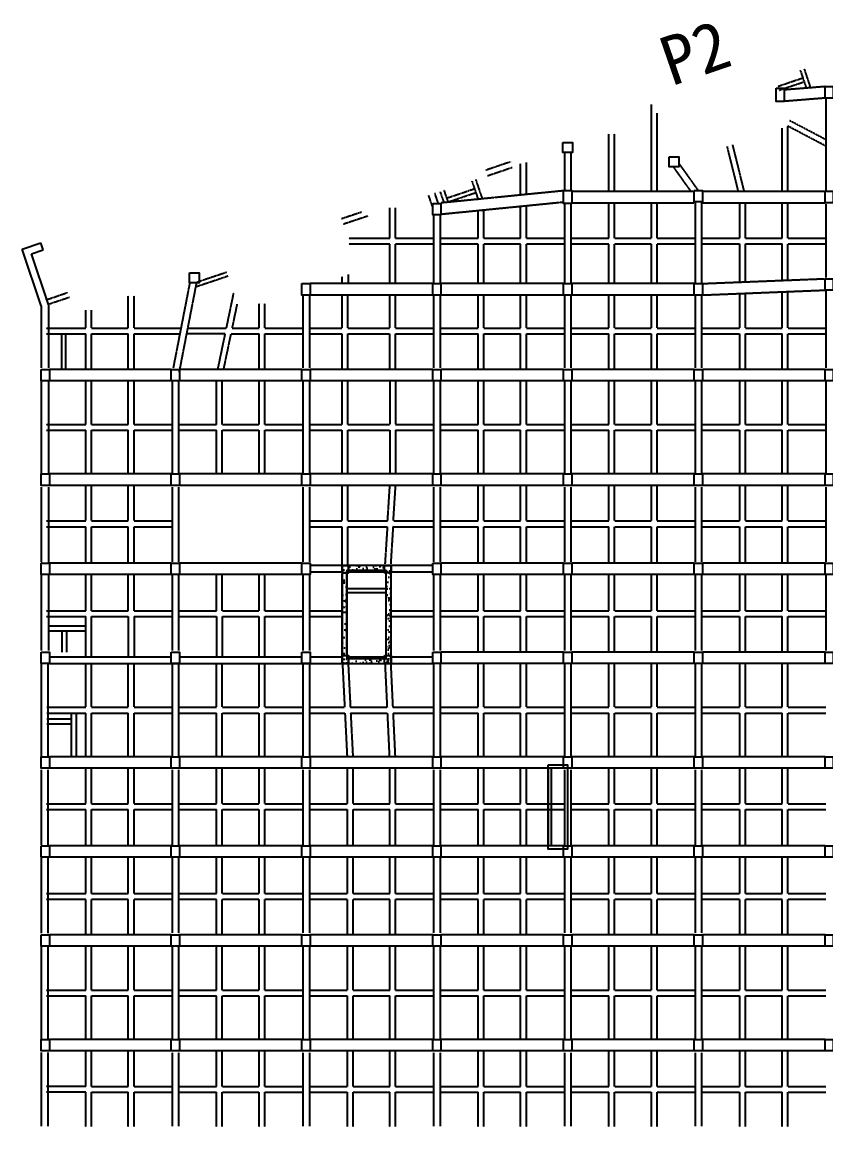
# Model space of a CAD drawing. Extents: x -1348811 to 123514, y -640545 to 749356.
# Drawn here: x -430182 to -381011, y -85009 to -17411 of the extents above; entities that cross this region are included whole.
import ezdxf
from ezdxf.enums import TextEntityAlignment as Align

# ---------------------------------------------------------------- set-up
doc = ezdxf.new("R2010")
doc.units = 0
doc.header["$LTSCALE"] = 10
doc.header["$MEASUREMENT"] = 0
doc.linetypes.add('DASHED2', pattern=[0.375, 0.25, -0.125])
doc.linetypes.add('常规', pattern=[20, 10, 0, 10])
for name, color, linetype in [('BEAM', 4, 'DASHED2'), ('BEAM_CON', 4, 'CONTINUOUS'), ('BEAM_SE', 144, 'DASHED2'), ('COLU', 1, 'CONTINUOUS'), ('jlq', 1, 'CONTINUOUS'), ('WALL_HATCH', 9, 'CONTINUOUS'), ('图框', 7, 'CONTINUOUS')]:
    doc.layers.add(name, color=color, linetype=linetype)
doc.layers.add('RD-Line', color=2, linetype='常规', lineweight=0)
doc.styles.add('黑体', font='simhei.ttf')

# ---------------------------------------------------------------- blocks, each defined once
blk = doc.blocks.new('A$C6F315E46')
at = {"layer": 'WALL_HATCH'}
h = blk.add_hatch(dxfattribs=at)
h.set_pattern_fill('AR-CONC', color=256, scale=100, style=0)
h.set_pattern_definition([(50, (348699.9, 69814.5), (717.2602, -62.7521), [75, -825]), (355, (348699.9, 69814.5), (-138.7513, 752.1921), [60, -660]), (100.4514, (348759.65, 69809.3), (578.5094, 689.4395), [63.7402, -701.1421]), (46.1842, (348699.9, 70014.5), (1067.241, -165.519), [112.5, -1237.5]), (96.6356, (348788.8, 70000.7), (934.6627, 974.118), [95.6103, -1051.713]), (351.1842, (348699.9, 70014.5), (934.662, 974.1186), [90, -990]), (21, (348799.9, 69964.5), (596.90705, -402.6189), [75, -825]), (326, (348799.9, 69964.5), (243.3153, 725.15), [60, -660]), (71.4514, (348849.6, 69930.96), (840.2226, 322.5305), [63.7402, -701.1421]), (37.5, (348699.88, 69814.5), (12.15986, 332.89385), [0, -652, 0, -670, 0, -662.5]), (7.5, (348699.88, 69814.5), (263.06954, 394.4117), [0, -382, 0, -637, 0, -252.5]), (327.5, (348476.88, 69814.5), (533.82244, -22.55487), [0, -250, 0, -780, 0, -1035]), (317.5, (348376.9, 69814.5), (583.18617, 100.105), [0, -325, 0, -518, 0, -735])])
h.paths.add_polyline_path([(-46000, 171633), (-46000, 165633), (-43000, 165633), (-43000, 171633)])
h.paths.add_polyline_path([(-43300, 171333), (-43300, 165933), (-45700, 165933), (-45700, 171333)], flags=16)
at = {"layer": 'BEAM'}
for p, q in [((-16446, 200934), (-18946, 200734)), ((-16446, 200232), (-18946, 200032)), ((-16400, 200233), (-16400, 194533)), ((-32400, 196908), (-32400, 194583)), ((-32000, 196908), (-32000, 194583)), ((-35707, 196325), (-37223, 195813)), ((-24204, 194583), (-25395, 196256)), ((-37111, 195481), (-35595, 195993)), ((-24659, 194533), (-25727, 196032)), ((-40450, 193554), (-40693, 194272)), ((-40122, 193833), (-40314, 194400)), ((-32450, 194560), (-39950, 193815)), ((-31950, 194533), (-24450, 194533)), ((-23950, 194533), (-16450, 194533)), ((-32450, 193857), (-39950, 193112)), ((-32400, 193783), (-32400, 188933)), ((-32000, 193783), (-32000, 188933)), ((-31950, 193833), (-24450, 193833)), ((-24400, 193833), (-24400, 188933)), ((-24000, 193833), (-24000, 188933)), ((-23950, 193833), (-16450, 193833)), ((-16400, 193733), (-16400, 189233)), ((-44803, 193254), (-46034, 192839)), ((-44450, 193004), (-45923, 192507)), ((-40400, 193033), (-40400, 188933)), ((-40000, 193033), (-40000, 188933)), ((-56307, 183733), (-55296, 188932)), ((-55950, 183471), (-54889, 188932)), ((-40450, 188883), (-47950, 188883)), ((-32450, 188883), (-39950, 188883)), ((-24450, 188883), (-31950, 188883)), ((-23950, 188884), (-16464, 189183)), ((-64101, 187892), (-62775, 188339)), ((-64005, 187607), (-62679, 188055)), ((-48400, 188133), (-48400, 183733)), ((-48000, 188133), (-48000, 183733)), ((-40450, 188183), (-47950, 188183)), ((-40400, 188133), (-40400, 183733)), ((-40000, 188133), (-40000, 183733)), ((-32450, 188183), (-39950, 188183)), ((-32400, 188133), (-32400, 183733)), ((-32000, 188133), (-32000, 183733)), ((-24450, 188183), (-31950, 188183)), ((-24400, 188133), (-24400, 183733)), ((-24000, 188133), (-24000, 183733)), ((-23936, 188184), (-16450, 188483)), ((-16400, 188433), (-16400, 183733)), ((-56450, 183633), (-63900, 183633)), ((-48450, 183633), (-55950, 183633)), ((-40450, 183633), (-47950, 183633)), ((-32450, 183633), (-39950, 183633)), ((-24450, 183633), (-31950, 183633)), ((-16450, 183633), (-23950, 183633)), ((-56450, 182933), (-63900, 182933)), ((-56400, 182933), (-56400, 177233)), ((-56000, 182933), (-56000, 177233)), ((-48450, 182933), (-55950, 182933)), ((-48400, 182933), (-48400, 177233)), ((-48000, 182933), (-48000, 177233)), ((-40450, 182933), (-47950, 182933)), ((-40400, 182933), (-40400, 177233)), ((-40000, 182933), (-40000, 177233)), ((-32450, 182933), (-39950, 182933)), ((-32400, 182933), (-32400, 177233)), ((-32000, 182933), (-32000, 177233)), ((-24450, 182933), (-31950, 182933)), ((-24400, 182933), (-24400, 177233)), ((-24000, 182933), (-24000, 177233)), ((-16450, 182933), (-23950, 182933)), ((-16400, 182933), (-16400, 177233)), ((-56450, 177233), (-63900, 177233)), ((-48450, 177233), (-55950, 177233)), ((-40450, 177233), (-47950, 177233)), ((-32450, 177233), (-39950, 177233)), ((-24450, 177233), (-31950, 177233)), ((-16450, 177233), (-23950, 177233)), ((-56450, 176533), (-63900, 176533)), ((-56400, 176433), (-56400, 171833)), ((-56000, 176433), (-56000, 171833)), ((-48450, 176533), (-55950, 176533)), ((-48400, 176433), (-48400, 171833)), ((-48000, 176433), (-48000, 171833)), ((-40450, 176533), (-47950, 176533)), ((-40400, 176433), (-40400, 171833)), ((-40000, 176433), (-40000, 171833)), ((-32450, 176533), (-39950, 176533)), ((-32400, 176433), (-32400, 171833)), ((-32000, 176433), (-32000, 171833)), ((-24450, 176533), (-31950, 176533)), ((-24400, 176433), (-24400, 171833)), ((-24000, 176433), (-24000, 171833)), ((-16450, 176533), (-23950, 176533)), ((-16400, 176433), (-16400, 171833)), ((-56450, 171783), (-63900, 171783)), ((-48450, 171783), (-55950, 171783)), ((-32450, 171783), (-39950, 171783)), ((-24450, 171783), (-31950, 171783)), ((-16450, 171783), (-23950, 171783)), ((-56450, 171083), (-63900, 171083)), ((-56400, 171033), (-56400, 166433)), ((-56000, 171033), (-56000, 166433)), ((-48450, 171083), (-55950, 171083)), ((-48400, 171033), (-48400, 166433)), ((-48000, 171033), (-48000, 166433)), ((-46000, 171633), (-47950, 171633)), ((-46000, 171233), (-47950, 171233)), ((-46000, 166133), (-46000, 171133)), ((-45700, 166133), (-45700, 171133)), ((-43400, 171633), (-45600, 171633)), ((-43400, 171233), (-45600, 171233)), ((-43300, 166133), (-43300, 171133)), ((-40450, 171633), (-43000, 171633)), ((-40450, 171233), (-43000, 171233)), ((-43000, 166133), (-43000, 171133)), ((-40400, 171033), (-40400, 166433)), ((-40000, 171033), (-40000, 166433)), ((-32450, 171083), (-39950, 171083)), ((-32400, 171033), (-32400, 166433)), ((-32000, 171033), (-32000, 166433)), ((-24450, 171083), (-31950, 171083)), ((-24400, 171033), (-24400, 166433)), ((-24000, 171033), (-24000, 166433)), ((-16450, 171083), (-23950, 171083)), ((-16400, 171033), (-16400, 166433)), ((-45700, 170233), (-43300, 170233)), ((-45650, 169983), (-43300, 169983)), ((-32450, 166333), (-39950, 166333)), ((-24450, 166333), (-31950, 166333)), ((-16450, 166333), (-23950, 166333)), ((-56450, 166033), (-63900, 166033)), ((-56400, 165633), (-56400, 159933)), ((-56000, 165633), (-56000, 159933)), ((-48450, 166033), (-55950, 166033)), ((-48400, 165633), (-48400, 159933)), ((-48000, 165633), (-48000, 159933)), ((-46000, 166033), (-47950, 166033)), ((-43400, 166033), (-45600, 166033)), ((-45600, 165633), (-43400, 165633)), ((-40450, 166033), (-43000, 166033)), ((-43000, 165633), (-40450, 165633)), ((-40400, 165633), (-40400, 159933)), ((-40000, 165633), (-40000, 159933)), ((-32450, 165633), (-39950, 165633)), ((-32400, 165633), (-32400, 159933)), ((-32000, 165633), (-32000, 159933)), ((-24450, 165633), (-31950, 165633)), ((-24400, 165633), (-24400, 159933)), ((-24000, 165633), (-24000, 159933)), ((-16450, 165633), (-23950, 165633)), ((-56450, 159933), (-63900, 159933)), ((-48450, 159933), (-55950, 159933)), ((-40450, 159933), (-47950, 159933)), ((-32450, 159933), (-39950, 159933)), ((-24450, 159933), (-31950, 159933)), ((-16450, 159933), (-23950, 159933)), ((-56450, 159233), (-63900, 159233)), ((-56400, 159133), (-56400, 154533)), ((-56000, 159133), (-56000, 154533)), ((-48450, 159233), (-55950, 159233)), ((-48400, 159133), (-48400, 154533)), ((-48000, 159133), (-48000, 154533)), ((-40450, 159233), (-47950, 159233)), ((-40400, 159133), (-40400, 154533)), ((-40000, 159133), (-40000, 154533)), ((-32450, 159233), (-39950, 159233)), ((-33400, 159233), (-33400, 154483)), ((-33200, 159233), (-33200, 154483)), ((-32400, 159133), (-32400, 154533)), ((-32000, 159133), (-32000, 154533)), ((-24450, 159233), (-31950, 159233)), ((-24400, 159133), (-24400, 154533)), ((-24000, 159133), (-24000, 154533)), ((-16450, 159233), (-23950, 159233)), ((-56450, 154483), (-63900, 154483)), ((-48450, 154483), (-55950, 154483)), ((-40450, 154483), (-47950, 154483)), ((-32450, 154483), (-39950, 154483)), ((-24450, 154483), (-31950, 154483)), ((-16450, 154483), (-23950, 154483)), ((-56450, 153783), (-63900, 153783)), ((-56400, 153733), (-56400, 149133)), ((-56000, 153733), (-56000, 149133)), ((-48450, 153783), (-55950, 153783)), ((-48400, 153733), (-48400, 149133)), ((-48000, 153733), (-48000, 149133)), ((-40450, 153783), (-47950, 153783)), ((-40400, 153733), (-40400, 149133)), ((-40000, 153733), (-40000, 149133)), ((-32450, 153783), (-39950, 153783)), ((-32400, 153733), (-32400, 149133)), ((-32000, 153733), (-32000, 149133)), ((-24450, 153783), (-31950, 153783)), ((-24400, 153733), (-24400, 149133)), ((-24000, 153733), (-24000, 149133)), ((-16450, 153783), (-23950, 153783)), ((-56450, 149033), (-63900, 149033)), ((-48450, 149033), (-55950, 149033)), ((-40450, 149033), (-47950, 149033)), ((-32450, 149033), (-39950, 149033)), ((-24450, 149033), (-31950, 149033)), ((-16450, 149033), (-23950, 149033)), ((-56450, 148333), (-63900, 148333)), ((-56400, 148333), (-56400, 142633)), ((-56000, 148333), (-56000, 142633)), ((-48450, 148333), (-55950, 148333)), ((-48400, 148333), (-48400, 142633)), ((-48000, 148333), (-48000, 142633)), ((-40450, 148333), (-47950, 148333)), ((-40400, 148333), (-40400, 142633)), ((-40000, 148333), (-40000, 142633)), ((-32450, 148333), (-39950, 148333)), ((-32400, 148333), (-32400, 142633)), ((-32000, 148333), (-32000, 142633)), ((-24450, 148333), (-31950, 148333)), ((-24400, 148333), (-24400, 142633)), ((-24000, 148333), (-24000, 142633)), ((-16450, 148333), (-23950, 148333)), ((-56450, 142633), (-63900, 142633)), ((-48450, 142633), (-55950, 142633)), ((-40450, 142633), (-47950, 142633)), ((-32450, 142633), (-39950, 142633)), ((-24450, 142633), (-31950, 142633)), ((-16450, 142633), (-23950, 142633)), ((-56450, 141933), (-63900, 141933)), ((-56400, 141833), (-56400, 137333)), ((-56000, 141833), (-56000, 137333)), ((-48450, 141933), (-55950, 141933)), ((-48400, 141833), (-48400, 137333)), ((-48000, 141833), (-48000, 137333)), ((-40450, 141933), (-47950, 141933)), ((-40400, 141833), (-40400, 137333)), ((-40000, 141833), (-40000, 137333)), ((-32450, 141933), (-39950, 141933)), ((-32400, 141833), (-32400, 137333)), ((-32000, 141833), (-32000, 137333)), ((-24450, 141933), (-31950, 141933)), ((-24400, 141833), (-24400, 137333)), ((-24000, 141833), (-24000, 137333)), ((-16450, 141933), (-23950, 141933))]:
    blk.add_line(p, q, dxfattribs=at)
at = {"layer": 'BEAM_CON', "linetype": 'Continuous'}
blk.add_line((-63900, 165633), (-46000, 165633), dxfattribs=at)
at = {"layer": 'BEAM_SE'}
for p, q in [((-19328, 200957), (-17812, 201468)), ((-17972, 201942), (-17600, 200841)), ((-17735, 202022), (-17344, 200862)), ((-19248, 200720), (-17732, 201231)), ((-27075, 194533), (-27075, 199831)), ((-26725, 194533), (-26725, 199313)), ((-16400, 197686), (-18617, 198851)), ((-19075, 194533), (-19075, 198403)), ((-18725, 194533), (-18725, 198513)), ((-16400, 197291), (-18725, 198513)), ((-29675, 194533), (-29675, 198051)), ((-29325, 194533), (-29325, 198051)), ((-21754, 194533), (-22435, 197284)), ((-21394, 194533), (-22095, 197368)), ((-35075, 194300), (-35075, 196228)), ((-34725, 194334), (-34725, 196287)), ((-39604, 194112), (-37899, 194688)), ((-38058, 195162), (-37680, 194041)), ((-37822, 195241), (-37425, 194066)), ((-40001, 194506), (-39774, 193833)), ((-39764, 194586), (-39518, 193858)), ((-39524, 193875), (-37819, 194451)), ((-43075, 191658), (-43075, 193527)), ((-42725, 191658), (-42725, 193527)), ((-37675, 191658), (-37675, 193338)), ((-37325, 191658), (-37325, 193373)), ((-35075, 191658), (-35075, 193596)), ((-34725, 191658), (-34725, 193631)), ((-29675, 191658), (-29675, 193833)), ((-29325, 191658), (-29325, 193833)), ((-27075, 191658), (-27075, 193833)), ((-26725, 191658), (-26725, 193833)), ((-21675, 191658), (-21675, 193833)), ((-21325, 191658), (-21325, 193833)), ((-19075, 191658), (-19075, 193833)), ((-18725, 191658), (-18725, 193833)), ((-45577, 191658), (-43075, 191658)), ((-45577, 191308), (-43075, 191308)), ((-43075, 188883), (-43075, 191308)), ((-42725, 191658), (-40400, 191658)), ((-42725, 191308), (-40400, 191308)), ((-42725, 188883), (-42725, 191308)), ((-40000, 191658), (-37675, 191658)), ((-40000, 191308), (-37675, 191308)), ((-37675, 188883), (-37675, 191308)), ((-37325, 191658), (-35075, 191658)), ((-37325, 191308), (-35075, 191308)), ((-37325, 188883), (-37325, 191308)), ((-35075, 188883), (-35075, 191308)), ((-34725, 191658), (-32400, 191658)), ((-34725, 191308), (-32400, 191308)), ((-34725, 188883), (-34725, 191308)), ((-32000, 191658), (-29675, 191658)), ((-32000, 191308), (-29675, 191308)), ((-29675, 188883), (-29675, 191308)), ((-29325, 191658), (-27075, 191658)), ((-29325, 191308), (-27075, 191308)), ((-29325, 188883), (-29325, 191308)), ((-27075, 188883), (-27075, 191308)), ((-26725, 191658), (-24400, 191658)), ((-26725, 191308), (-24400, 191308)), ((-26725, 188883), (-26725, 191308)), ((-24000, 191658), (-21675, 191658)), ((-24000, 191308), (-21675, 191308)), ((-21675, 188975), (-21675, 191308)), ((-21325, 191658), (-19075, 191658)), ((-21325, 191308), (-19075, 191308)), ((-21325, 188989), (-21325, 191308)), ((-19075, 189079), (-19075, 191308)), ((-18725, 191658), (-16400, 191658)), ((-18725, 191308), (-16400, 191308)), ((-18725, 189093), (-18725, 191308)), ((-52978, 189334), (-54939, 188672)), ((-53058, 189570), (-54884, 188954)), ((-46000, 188883), (-46000, 189314)), ((-45600, 188883), (-45600, 189449)), ((-59075, 186158), (-59075, 188126)), ((-58725, 186158), (-58725, 188126)), ((-53069, 186158), (-52625, 188288)), ((-46000, 186158), (-46000, 188183)), ((-45650, 186158), (-45650, 188183)), ((-43075, 186158), (-43075, 188183)), ((-42725, 186158), (-42725, 188183)), ((-37675, 186158), (-37675, 188183)), ((-37325, 186158), (-37325, 188183)), ((-35075, 186158), (-35075, 188183)), ((-34725, 186158), (-34725, 188183)), ((-29675, 186158), (-29675, 188183)), ((-29325, 186158), (-29325, 188183)), ((-27075, 186158), (-27075, 188183)), ((-26725, 186158), (-26725, 188183)), ((-21675, 186158), (-21675, 188274)), ((-21325, 186158), (-21325, 188288)), ((-19075, 186158), (-19075, 188378)), ((-18725, 186158), (-18725, 188392)), ((-61675, 186158), (-61675, 187249)), ((-61325, 186158), (-61325, 187249)), ((-52711, 186158), (-52404, 187633)), ((-51075, 186158), (-51075, 187660)), ((-50725, 186158), (-50725, 187660)), ((-64100, 186158), (-61675, 186158)), ((-61325, 186158), (-59075, 186158)), ((-58725, 186158), (-55835, 186158)), ((-55428, 186158), (-53069, 186158)), ((-52711, 186158), (-51075, 186158)), ((-50725, 186158), (-48400, 186158)), ((-48000, 186158), (-46000, 186158)), ((-45650, 186158), (-43075, 186158)), ((-42725, 186158), (-40400, 186158)), ((-40000, 186158), (-37675, 186158)), ((-37325, 186158), (-35075, 186158)), ((-34725, 186158), (-32400, 186158)), ((-32000, 186158), (-29675, 186158)), ((-29325, 186158), (-27075, 186158)), ((-26725, 186158), (-24400, 186158)), ((-24000, 186158), (-21675, 186158)), ((-21325, 186158), (-19075, 186158)), ((-18725, 186158), (-16400, 186158)), ((-64100, 185808), (-61675, 185808)), ((-63150, 183633), (-63150, 185808)), ((-62900, 183633), (-62900, 185808)), ((-61675, 183633), (-61675, 185808)), ((-61325, 185808), (-59075, 185808)), ((-61325, 183633), (-61325, 185808)), ((-59075, 183633), (-59075, 185808)), ((-58725, 185808), (-55903, 185808)), ((-58725, 183633), (-58725, 185808)), ((-53142, 185808), (-55496, 185808)), ((-53595, 183633), (-53142, 185808)), ((-53238, 183633), (-52784, 185808)), ((-52784, 185808), (-51075, 185808)), ((-51075, 183633), (-51075, 185808)), ((-50725, 185808), (-48400, 185808)), ((-50725, 183633), (-50725, 185808)), ((-48000, 185808), (-46000, 185808)), ((-46000, 183633), (-46000, 185808)), ((-45650, 185808), (-43075, 185808)), ((-45650, 183633), (-45650, 185808)), ((-43075, 183633), (-43075, 185808)), ((-42725, 185808), (-40400, 185808)), ((-42725, 183633), (-42725, 185808)), ((-40000, 185808), (-37675, 185808)), ((-37675, 183633), (-37675, 185808)), ((-37325, 185808), (-35075, 185808)), ((-37325, 183633), (-37325, 185808)), ((-35075, 183633), (-35075, 185808)), ((-34725, 185808), (-32400, 185808)), ((-34725, 183633), (-34725, 185808)), ((-32000, 185808), (-29675, 185808)), ((-29675, 183633), (-29675, 185808)), ((-29325, 185808), (-27075, 185808)), ((-29325, 183633), (-29325, 185808)), ((-27075, 183633), (-27075, 185808)), ((-26725, 185808), (-24400, 185808)), ((-26725, 183633), (-26725, 185808)), ((-24000, 185808), (-21675, 185808)), ((-21675, 183633), (-21675, 185808)), ((-21325, 185808), (-19075, 185808)), ((-21325, 183633), (-21325, 185808)), ((-19075, 183633), (-19075, 185808)), ((-18725, 185808), (-16400, 185808)), ((-18725, 183633), (-18725, 185808)), ((-61675, 180258), (-61675, 182933)), ((-61325, 180258), (-61325, 182933)), ((-59075, 180258), (-59075, 182933)), ((-58725, 180258), (-58725, 182933)), ((-53675, 180258), (-53675, 182933)), ((-53325, 180258), (-53325, 182933)), ((-51075, 180258), (-51075, 182933)), ((-50725, 180258), (-50725, 182933)), ((-46000, 180258), (-46000, 182933)), ((-45650, 180258), (-45650, 182933)), ((-43075, 182933), (-43075, 180258)), ((-42725, 182933), (-42725, 180258)), ((-37675, 180258), (-37675, 182933)), ((-37325, 180258), (-37325, 182933)), ((-35075, 180258), (-35075, 182933)), ((-34725, 180258), (-34725, 182933)), ((-29675, 180258), (-29675, 182933)), ((-29325, 180258), (-29325, 182933)), ((-27075, 180258), (-27075, 182933)), ((-26725, 180258), (-26725, 182933)), ((-21675, 180258), (-21675, 182933)), ((-21325, 180258), (-21325, 182933)), ((-19075, 180258), (-19075, 182933)), ((-18725, 180258), (-18725, 182933)), ((-64100, 180258), (-61675, 180258)), ((-64100, 179908), (-61675, 179908)), ((-61675, 177233), (-61675, 179908)), ((-61325, 180258), (-59075, 180258)), ((-61325, 179908), (-59075, 179908)), ((-61325, 177233), (-61325, 179908)), ((-59075, 177233), (-59075, 179908)), ((-58725, 180258), (-56400, 180258)), ((-58725, 179908), (-56400, 179908)), ((-58725, 177233), (-58725, 179908)), ((-56000, 180258), (-53675, 180258)), ((-56000, 179908), (-53675, 179908)), ((-53675, 177233), (-53675, 179908)), ((-53325, 180258), (-51075, 180258)), ((-53325, 179908), (-51075, 179908)), ((-53325, 177233), (-53325, 179908)), ((-51075, 177233), (-51075, 179908)), ((-50725, 180258), (-48400, 180258)), ((-50725, 179908), (-48400, 179908)), ((-50725, 177233), (-50725, 179908)), ((-48000, 180258), (-46000, 180258)), ((-48000, 179908), (-46000, 179908)), ((-46000, 177233), (-46000, 179908)), ((-45650, 180258), (-43075, 180258)), ((-45650, 179908), (-43075, 179908)), ((-45650, 177233), (-45650, 179908)), ((-43075, 179908), (-43075, 177233)), ((-42725, 180258), (-40400, 180258)), ((-42725, 179908), (-42725, 177233)), ((-42725, 179908), (-40400, 179908)), ((-40000, 180258), (-37675, 180258)), ((-40000, 179908), (-37675, 179908)), ((-37675, 177233), (-37675, 179908)), ((-37325, 180258), (-35075, 180258)), ((-37325, 179908), (-35075, 179908)), ((-37325, 177233), (-37325, 179908)), ((-35075, 177233), (-35075, 179908)), ((-34725, 180258), (-32400, 180258)), ((-34725, 179908), (-32400, 179908)), ((-34725, 177233), (-34725, 179908)), ((-32000, 180258), (-29675, 180258)), ((-32000, 179908), (-29675, 179908)), ((-29675, 177233), (-29675, 179908)), ((-29325, 180258), (-27075, 180258)), ((-29325, 179908), (-27075, 179908)), ((-29325, 177233), (-29325, 179908)), ((-27075, 177233), (-27075, 179908)), ((-26725, 180258), (-24400, 180258)), ((-26725, 179908), (-24400, 179908)), ((-26725, 177233), (-26725, 179908)), ((-24000, 180258), (-21675, 180258)), ((-24000, 179908), (-21675, 179908)), ((-21675, 177233), (-21675, 179908)), ((-21325, 180258), (-19075, 180258)), ((-21325, 179908), (-19075, 179908)), ((-21325, 177233), (-21325, 179908)), ((-19075, 177233), (-19075, 179908)), ((-18725, 180258), (-16400, 180258)), ((-18725, 179908), (-16400, 179908)), ((-18725, 177233), (-18725, 179908)), ((-61675, 174358), (-61675, 176533)), ((-61325, 174358), (-61325, 176533)), ((-59075, 174358), (-59075, 176533)), ((-58725, 174358), (-58725, 176533)), ((-46000, 174358), (-46000, 176533)), ((-45650, 174358), (-45650, 176533)), ((-43210, 174358), (-43072, 176533)), ((-42859, 174358), (-42721, 176533)), ((-37675, 174358), (-37675, 176533)), ((-37325, 174358), (-37325, 176533)), ((-35075, 174358), (-35075, 176533)), ((-34725, 174358), (-34725, 176533)), ((-29675, 174358), (-29675, 176533)), ((-29325, 174358), (-29325, 176533)), ((-27075, 174358), (-27075, 176533)), ((-26725, 174358), (-26725, 176533)), ((-21675, 174358), (-21675, 176533)), ((-21325, 174358), (-21325, 176533)), ((-19075, 174358), (-19075, 176533)), ((-18725, 174358), (-18725, 176533)), ((-64100, 174358), (-61675, 174358)), ((-64100, 174008), (-61675, 174008)), ((-61675, 171783), (-61675, 174008)), ((-61325, 174358), (-59075, 174358)), ((-61325, 174008), (-59075, 174008)), ((-61325, 171783), (-61325, 174008)), ((-59075, 171783), (-59075, 174008)), ((-58725, 174358), (-56400, 174358)), ((-58725, 174008), (-56400, 174008)), ((-58725, 171783), (-58725, 174008)), ((-48000, 174358), (-46000, 174358)), ((-48000, 174008), (-46000, 174008)), ((-46000, 171633), (-46000, 174008)), ((-45650, 174358), (-43210, 174358)), ((-45650, 171633), (-45650, 174008)), ((-45650, 174008), (-43232, 174008)), ((-43232, 174008), (-43375, 171733)), ((-42881, 174008), (-43025, 171733)), ((-42881, 174008), (-40400, 174008)), ((-42859, 174358), (-40400, 174358)), ((-40000, 174358), (-37675, 174358)), ((-40000, 174008), (-37675, 174008)), ((-37675, 171783), (-37675, 174008)), ((-37325, 174358), (-35075, 174358)), ((-37325, 174008), (-35075, 174008)), ((-37325, 171783), (-37325, 174008)), ((-35075, 171783), (-35075, 174008)), ((-34725, 174358), (-32400, 174358)), ((-34725, 174008), (-32400, 174008)), ((-34725, 171783), (-34725, 174008)), ((-32000, 174358), (-29675, 174358)), ((-32000, 174008), (-29675, 174008)), ((-29675, 171783), (-29675, 174008)), ((-29325, 174358), (-27075, 174358)), ((-29325, 174008), (-27075, 174008)), ((-29325, 171783), (-29325, 174008)), ((-27075, 171783), (-27075, 174008)), ((-26725, 174358), (-24400, 174358)), ((-26725, 174008), (-24400, 174008)), ((-26725, 171783), (-26725, 174008)), ((-24000, 174358), (-21675, 174358)), ((-24000, 174008), (-21675, 174008)), ((-21675, 171783), (-21675, 174008)), ((-21325, 174358), (-19075, 174358)), ((-21325, 174008), (-19075, 174008)), ((-21325, 171783), (-21325, 174008)), ((-19075, 171783), (-19075, 174008)), ((-18725, 174358), (-16400, 174358)), ((-18725, 174008), (-16400, 174008)), ((-18725, 171783), (-18725, 174008)), ((-61675, 168858), (-61675, 171083)), ((-61325, 168858), (-61325, 171083)), ((-59075, 168858), (-59075, 171083)), ((-58725, 168858), (-58725, 171083)), ((-53675, 168858), (-53675, 171083)), ((-53325, 168858), (-53325, 171083)), ((-51075, 168858), (-51075, 171083)), ((-50725, 168858), (-50725, 171083)), ((-37675, 168858), (-37675, 171083)), ((-37325, 168858), (-37325, 171083)), ((-35075, 168858), (-35075, 171083)), ((-34725, 168858), (-34725, 171083)), ((-29675, 168858), (-29675, 171083)), ((-29325, 168858), (-29325, 171083)), ((-27075, 168858), (-27075, 171083)), ((-26725, 168858), (-26725, 171083)), ((-21675, 168858), (-21675, 171083)), ((-21325, 168858), (-21325, 171083)), ((-19075, 168858), (-19075, 171083)), ((-18725, 168858), (-18725, 171083)), ((-64100, 168858), (-61675, 168858)), ((-64100, 168508), (-61675, 168508)), ((-61675, 166033), (-61675, 168508)), ((-61325, 168858), (-59075, 168858)), ((-61325, 168508), (-59075, 168508)), ((-61325, 166033), (-61325, 168508)), ((-59075, 168508), (-59075, 166033)), ((-58725, 168858), (-56400, 168858)), ((-58725, 168508), (-56400, 168508)), ((-58725, 168508), (-58725, 166033)), ((-56000, 168858), (-53675, 168858)), ((-56000, 168508), (-53675, 168508)), ((-53675, 168508), (-53675, 166033)), ((-53325, 168858), (-51075, 168858)), ((-53325, 168508), (-51075, 168508)), ((-53325, 168508), (-53325, 166033)), ((-51075, 166033), (-51075, 168508)), ((-50725, 168858), (-48400, 168858)), ((-50725, 168508), (-48400, 168508)), ((-50725, 166033), (-50725, 168508)), ((-48000, 168858), (-46000, 168858)), ((-48000, 168508), (-46000, 168508)), ((-43000, 168858), (-40400, 168858)), ((-43000, 168508), (-40400, 168508)), ((-40000, 168858), (-37675, 168858)), ((-40000, 168508), (-37675, 168508)), ((-37675, 166333), (-37675, 168508)), ((-37325, 168858), (-35075, 168858)), ((-37325, 168508), (-35075, 168508)), ((-37325, 166333), (-37325, 168508)), ((-35075, 166333), (-35075, 168508)), ((-34725, 168858), (-32400, 168858)), ((-34725, 168508), (-32400, 168508)), ((-34725, 166333), (-34725, 168508)), ((-32000, 168858), (-29675, 168858)), ((-32000, 168508), (-29675, 168508)), ((-29675, 166333), (-29675, 168508)), ((-29325, 168858), (-27075, 168858)), ((-29325, 168508), (-27075, 168508)), ((-29325, 166333), (-29325, 168508)), ((-27075, 166333), (-27075, 168508)), ((-26725, 168858), (-24400, 168858)), ((-26725, 168508), (-24400, 168508)), ((-26725, 166333), (-26725, 168508)), ((-24000, 168858), (-21675, 168858)), ((-24000, 168508), (-21675, 168508)), ((-21675, 166333), (-21675, 168508)), ((-21325, 168858), (-19075, 168858)), ((-21325, 168508), (-19075, 168508)), ((-21325, 166333), (-21325, 168508)), ((-19075, 166333), (-19075, 168508)), ((-18725, 168858), (-16400, 168858)), ((-18725, 168508), (-16400, 168508)), ((-18725, 166333), (-18725, 168508)), ((-64000, 167933), (-61675, 167933)), ((-64000, 167633), (-61675, 167633)), ((-63150, 167633), (-63150, 166333)), ((-62850, 167633), (-62850, 166333)), ((-61675, 162958), (-61675, 165633)), ((-61325, 162958), (-61325, 165633)), ((-59075, 162958), (-59075, 165633)), ((-58725, 162958), (-58725, 165633)), ((-53675, 162958), (-53675, 165633)), ((-53325, 162958), (-53325, 165633)), ((-51075, 162958), (-51075, 165633)), ((-50725, 162958), (-50725, 165633)), ((-45975, 165633), (-45841, 162958)), ((-45625, 165633), (-45491, 162958)), ((-43375, 165633), (-43248, 162958)), ((-43025, 165633), (-42898, 162958)), ((-37675, 162958), (-37675, 165633)), ((-37325, 162958), (-37325, 165633)), ((-35075, 162958), (-35075, 165633)), ((-34725, 162958), (-34725, 165633)), ((-29675, 162958), (-29675, 165633)), ((-29325, 162958), (-29325, 165633)), ((-27075, 162958), (-27075, 165633)), ((-26725, 162958), (-26725, 165633)), ((-21675, 162958), (-21675, 165633)), ((-21325, 162958), (-21325, 165633)), ((-19075, 162958), (-19075, 165633)), ((-18725, 162958), (-18725, 165633)), ((-64050, 162958), (-61675, 162958)), ((-61325, 162958), (-59075, 162958)), ((-58725, 162958), (-56400, 162958)), ((-56000, 162958), (-53675, 162958)), ((-53325, 162958), (-51075, 162958)), ((-50725, 162958), (-48400, 162958)), ((-48000, 162958), (-45841, 162958)), ((-45491, 162958), (-43248, 162958)), ((-42898, 162958), (-40400, 162958)), ((-40000, 162958), (-37675, 162958)), ((-37325, 162958), (-35075, 162958)), ((-34725, 162958), (-32400, 162958)), ((-32000, 162958), (-29675, 162958)), ((-29325, 162958), (-27075, 162958)), ((-26725, 162958), (-24400, 162958)), ((-24000, 162958), (-21675, 162958)), ((-21325, 162958), (-19075, 162958)), ((-18725, 162958), (-16400, 162958)), ((-64050, 162608), (-61675, 162608)), ((-62550, 159933), (-62550, 162608)), ((-62250, 159933), (-62250, 162608)), ((-61675, 159883), (-61675, 162608)), ((-61325, 162608), (-59075, 162608)), ((-61325, 159883), (-61325, 162608)), ((-59075, 159883), (-59075, 162608)), ((-58725, 162608), (-56400, 162608)), ((-58725, 159883), (-58725, 162608)), ((-56000, 162608), (-53675, 162608)), ((-53675, 159883), (-53675, 162608)), ((-53325, 162608), (-51075, 162608)), ((-53325, 159883), (-53325, 162608)), ((-51075, 159883), (-51075, 162608)), ((-50725, 162608), (-48400, 162608)), ((-50725, 159883), (-50725, 162608)), ((-48000, 162608), (-45824, 162608)), ((-45824, 162608), (-45688, 159883)), ((-45474, 162608), (-45337, 159883)), ((-45474, 162608), (-43232, 162608)), ((-43232, 162608), (-43103, 159883)), ((-42881, 162608), (-40400, 162608)), ((-42881, 162608), (-42752, 159883)), ((-40000, 162608), (-37675, 162608)), ((-37675, 159933), (-37675, 162608)), ((-37325, 162608), (-35075, 162608)), ((-37325, 159933), (-37325, 162608)), ((-35075, 159933), (-35075, 162608)), ((-34725, 162608), (-32400, 162608)), ((-34725, 159933), (-34725, 162608)), ((-32000, 162608), (-29675, 162608)), ((-29675, 159883), (-29675, 162608)), ((-29325, 162608), (-27075, 162608)), ((-29325, 159883), (-29325, 162608)), ((-27075, 159883), (-27075, 162608)), ((-26725, 162608), (-24400, 162608)), ((-26725, 159883), (-26725, 162608)), ((-24000, 162608), (-21675, 162608)), ((-21675, 159933), (-21675, 162608)), ((-21325, 162608), (-19075, 162608)), ((-21325, 159933), (-21325, 162608)), ((-19075, 159933), (-19075, 162608)), ((-18725, 162608), (-16400, 162608)), ((-18725, 159933), (-18725, 162608)), ((-62550, 162233), (-64050, 162233)), ((-62550, 161933), (-64050, 161933)), ((-61675, 157058), (-61675, 159183)), ((-61325, 157058), (-61325, 159183)), ((-59075, 157058), (-59075, 159183)), ((-58725, 157058), (-58725, 159183)), ((-53675, 157058), (-53675, 159183)), ((-53325, 157058), (-53325, 159183)), ((-51075, 157058), (-51075, 159183)), ((-50725, 157058), (-50725, 159183)), ((-45675, 157058), (-45675, 159233)), ((-45325, 157058), (-45325, 159233)), ((-43075, 157058), (-43075, 159183)), ((-42725, 157058), (-42725, 159183)), ((-37675, 157058), (-37675, 159233)), ((-37325, 157058), (-37325, 159233)), ((-35075, 157058), (-35075, 159233)), ((-34725, 157058), (-34725, 159233)), ((-29675, 157058), (-29675, 159183)), ((-29325, 157058), (-29325, 159183)), ((-27075, 157058), (-27075, 159183)), ((-26725, 157058), (-26725, 159183)), ((-21675, 157058), (-21675, 159233)), ((-21325, 157058), (-21325, 159233)), ((-19075, 157058), (-19075, 159233)), ((-18725, 157058), (-18725, 159233)), ((-64100, 157058), (-61675, 157058)), ((-61325, 157058), (-59075, 157058)), ((-58725, 157058), (-56400, 157058)), ((-56000, 157058), (-53675, 157058)), ((-53325, 157058), (-51075, 157058)), ((-50725, 157058), (-48400, 157058)), ((-48000, 157058), (-45675, 157058)), ((-45325, 157058), (-43075, 157058)), ((-42725, 157058), (-40400, 157058)), ((-40000, 157058), (-37675, 157058)), ((-37325, 157058), (-35075, 157058)), ((-34725, 157058), (-32400, 157058)), ((-32000, 157058), (-29675, 157058)), ((-29325, 157058), (-27075, 157058)), ((-26725, 157058), (-24400, 157058)), ((-24000, 157058), (-21675, 157058)), ((-21325, 157058), (-19075, 157058)), ((-18725, 157058), (-16400, 157058)), ((-64100, 156708), (-61675, 156708)), ((-61675, 154483), (-61675, 156708)), ((-61325, 156708), (-59075, 156708)), ((-61325, 154483), (-61325, 156708)), ((-59075, 154483), (-59075, 156708)), ((-58725, 156708), (-56400, 156708)), ((-58725, 154483), (-58725, 156708)), ((-56000, 156708), (-53675, 156708)), ((-53675, 154483), (-53675, 156708)), ((-53325, 156708), (-51075, 156708)), ((-53325, 154483), (-53325, 156708)), ((-51075, 154483), (-51075, 156708)), ((-50725, 156708), (-48400, 156708)), ((-50725, 154483), (-50725, 156708)), ((-48000, 156708), (-45675, 156708)), ((-45675, 154483), (-45675, 156708)), ((-45325, 156708), (-43075, 156708)), ((-45325, 154483), (-45325, 156708)), ((-43075, 154483), (-43075, 156708)), ((-42725, 156708), (-40400, 156708)), ((-42725, 154483), (-42725, 156708)), ((-40000, 156708), (-37675, 156708)), ((-37675, 154483), (-37675, 156708)), ((-37325, 156708), (-35075, 156708)), ((-37325, 154483), (-37325, 156708)), ((-35075, 154483), (-35075, 156708)), ((-34725, 156708), (-32400, 156708)), ((-34725, 154483), (-34725, 156708)), ((-32000, 156708), (-29675, 156708)), ((-29675, 154483), (-29675, 156708)), ((-29325, 156708), (-27075, 156708)), ((-29325, 154483), (-29325, 156708)), ((-27075, 154483), (-27075, 156708)), ((-26725, 156708), (-24400, 156708)), ((-26725, 154483), (-26725, 156708)), ((-24000, 156708), (-21675, 156708)), ((-21675, 154483), (-21675, 156708)), ((-21325, 156708), (-19075, 156708)), ((-21325, 154483), (-21325, 156708)), ((-19075, 154483), (-19075, 156708)), ((-18725, 156708), (-16400, 156708)), ((-18725, 154483), (-18725, 156708)), ((-61675, 151558), (-61675, 153783)), ((-61325, 151558), (-61325, 153783)), ((-59075, 151558), (-59075, 153783)), ((-58725, 151558), (-58725, 153783)), ((-53675, 151558), (-53675, 153783)), ((-53325, 151558), (-53325, 153783)), ((-51075, 151558), (-51075, 153783)), ((-50725, 151558), (-50725, 153783)), ((-45675, 151558), (-45675, 153783)), ((-45325, 151558), (-45325, 153783)), ((-43075, 151558), (-43075, 153783)), ((-42725, 151558), (-42725, 153783)), ((-37675, 151558), (-37675, 153783)), ((-37325, 151558), (-37325, 153783)), ((-35075, 151558), (-35075, 153783)), ((-34725, 151558), (-34725, 153783)), ((-29675, 151558), (-29675, 153783)), ((-29325, 151558), (-29325, 153783)), ((-27075, 151558), (-27075, 153783)), ((-26725, 151558), (-26725, 153783)), ((-21675, 151558), (-21675, 153783)), ((-21325, 151558), (-21325, 153783)), ((-19075, 151558), (-19075, 153783)), ((-18725, 151558), (-18725, 153783)), ((-64100, 151558), (-61675, 151558)), ((-61325, 151558), (-59075, 151558)), ((-58725, 151558), (-56400, 151558)), ((-56000, 151558), (-53675, 151558)), ((-53325, 151558), (-51075, 151558)), ((-50725, 151558), (-48400, 151558)), ((-48000, 151558), (-45675, 151558)), ((-45325, 151558), (-43075, 151558)), ((-42725, 151558), (-40400, 151558)), ((-40000, 151558), (-37675, 151558)), ((-37325, 151558), (-35075, 151558)), ((-34725, 151558), (-32400, 151558)), ((-32000, 151558), (-29675, 151558)), ((-29325, 151558), (-27075, 151558)), ((-26725, 151558), (-24400, 151558)), ((-24000, 151558), (-21675, 151558)), ((-21325, 151558), (-19075, 151558)), ((-18725, 151558), (-16400, 151558)), ((-64100, 151208), (-61675, 151208)), ((-61675, 149033), (-61675, 151208)), ((-61325, 151208), (-59075, 151208)), ((-61325, 149033), (-61325, 151208)), ((-59075, 149033), (-59075, 151208)), ((-58725, 151208), (-56400, 151208)), ((-58725, 149033), (-58725, 151208)), ((-56000, 151208), (-53675, 151208)), ((-53675, 149033), (-53675, 151208)), ((-53325, 151208), (-51075, 151208)), ((-53325, 149033), (-53325, 151208)), ((-51075, 149033), (-51075, 151208)), ((-50725, 151208), (-48400, 151208)), ((-50725, 149033), (-50725, 151208)), ((-48000, 151208), (-45675, 151208)), ((-45675, 149033), (-45675, 151208)), ((-45325, 151208), (-43075, 151208)), ((-45325, 149033), (-45325, 151208)), ((-43075, 149033), (-43075, 151208)), ((-42725, 151208), (-40400, 151208)), ((-42725, 149033), (-42725, 151208)), ((-40000, 151208), (-37675, 151208)), ((-37675, 149033), (-37675, 151208)), ((-37325, 151208), (-35075, 151208)), ((-37325, 149033), (-37325, 151208)), ((-35075, 149033), (-35075, 151208)), ((-34725, 151208), (-32400, 151208)), ((-34725, 149033), (-34725, 151208)), ((-32000, 151208), (-29675, 151208)), ((-29675, 149033), (-29675, 151208)), ((-29325, 151208), (-27075, 151208)), ((-29325, 149033), (-29325, 151208)), ((-27075, 149033), (-27075, 151208)), ((-26725, 151208), (-24400, 151208)), ((-26725, 149033), (-26725, 151208)), ((-24000, 151208), (-21675, 151208)), ((-21675, 149033), (-21675, 151208)), ((-21325, 151208), (-19075, 151208)), ((-21325, 149033), (-21325, 151208)), ((-19075, 149033), (-19075, 151208)), ((-18725, 151208), (-16400, 151208)), ((-18725, 149033), (-18725, 151208)), ((-61675, 145658), (-61675, 148333)), ((-61325, 145658), (-61325, 148333)), ((-59075, 145658), (-59075, 148333)), ((-58725, 145658), (-58725, 148333)), ((-53675, 145658), (-53675, 148333)), ((-53325, 145658), (-53325, 148333)), ((-51075, 145658), (-51075, 148333)), ((-50725, 145658), (-50725, 148333)), ((-45675, 145658), (-45675, 148333)), ((-45325, 145658), (-45325, 148333)), ((-43075, 145658), (-43075, 148333)), ((-42725, 145658), (-42725, 148333)), ((-37675, 145658), (-37675, 148333)), ((-37325, 145658), (-37325, 148333)), ((-35075, 145658), (-35075, 148333)), ((-34725, 145658), (-34725, 148333)), ((-29675, 145658), (-29675, 148333)), ((-29325, 145658), (-29325, 148333)), ((-27075, 145658), (-27075, 148333)), ((-26725, 145658), (-26725, 148333)), ((-21675, 145658), (-21675, 148333)), ((-21325, 145658), (-21325, 148333)), ((-19075, 145658), (-19075, 148333)), ((-18725, 145658), (-18725, 148333)), ((-64100, 145658), (-61675, 145658)), ((-61325, 145658), (-59075, 145658)), ((-58725, 145658), (-56400, 145658)), ((-56000, 145658), (-53675, 145658)), ((-53325, 145658), (-51075, 145658)), ((-50725, 145658), (-48400, 145658)), ((-48000, 145658), (-45675, 145658)), ((-45325, 145658), (-43075, 145658)), ((-42725, 145658), (-40400, 145658)), ((-40000, 145658), (-37675, 145658)), ((-37325, 145658), (-35075, 145658)), ((-34725, 145658), (-32400, 145658)), ((-32000, 145658), (-29675, 145658)), ((-29325, 145658), (-27075, 145658)), ((-26725, 145658), (-24400, 145658)), ((-24000, 145658), (-21675, 145658)), ((-21325, 145658), (-19075, 145658)), ((-18725, 145658), (-16400, 145658)), ((-64100, 145308), (-61675, 145308)), ((-61675, 142633), (-61675, 145308)), ((-61325, 145308), (-59075, 145308)), ((-61325, 142633), (-61325, 145308)), ((-59075, 142633), (-59075, 145308)), ((-58725, 145308), (-56400, 145308)), ((-58725, 142633), (-58725, 145308)), ((-56000, 145308), (-53675, 145308)), ((-53675, 142633), (-53675, 145308)), ((-53325, 145308), (-51075, 145308)), ((-53325, 142633), (-53325, 145308)), ((-51075, 142633), (-51075, 145308)), ((-50725, 145308), (-48400, 145308)), ((-50725, 142633), (-50725, 145308)), ((-48000, 145308), (-45675, 145308)), ((-45675, 142633), (-45675, 145308)), ((-45325, 145308), (-43075, 145308)), ((-45325, 142633), (-45325, 145308)), ((-43075, 142633), (-43075, 145308)), ((-42725, 145308), (-40400, 145308)), ((-42725, 142633), (-42725, 145308)), ((-40000, 145308), (-37675, 145308)), ((-37675, 142633), (-37675, 145308)), ((-37325, 145308), (-35075, 145308)), ((-37325, 142633), (-37325, 145308)), ((-35075, 142633), (-35075, 145308)), ((-34725, 145308), (-32400, 145308)), ((-34725, 142633), (-34725, 145308)), ((-32000, 145308), (-29675, 145308)), ((-29675, 142633), (-29675, 145308)), ((-29325, 145308), (-27075, 145308)), ((-29325, 142633), (-29325, 145308)), ((-27075, 142633), (-27075, 145308)), ((-26725, 145308), (-24400, 145308)), ((-26725, 142633), (-26725, 145308)), ((-24000, 145308), (-21675, 145308)), ((-21675, 142633), (-21675, 145308)), ((-21325, 145308), (-19075, 145308)), ((-21325, 142633), (-21325, 145308)), ((-19075, 142633), (-19075, 145308)), ((-18725, 145308), (-16400, 145308)), ((-18725, 142633), (-18725, 145308)), ((-61675, 139758), (-61675, 141933)), ((-61325, 139758), (-61325, 141933)), ((-59075, 139758), (-59075, 141933)), ((-58725, 139758), (-58725, 141933)), ((-53675, 139758), (-53675, 141933)), ((-53325, 139758), (-53325, 141933)), ((-51075, 139758), (-51075, 141933)), ((-50725, 139758), (-50725, 141933)), ((-45675, 139758), (-45675, 141933)), ((-45325, 139758), (-45325, 141933)), ((-43075, 139758), (-43075, 141933)), ((-42725, 139758), (-42725, 141933)), ((-37675, 139758), (-37675, 141933)), ((-37325, 139758), (-37325, 141933)), ((-35075, 139758), (-35075, 141933)), ((-34725, 139758), (-34725, 141933)), ((-29675, 139758), (-29675, 141933)), ((-29325, 139758), (-29325, 141933)), ((-27075, 139758), (-27075, 141933)), ((-26725, 139758), (-26725, 141933)), ((-21675, 139758), (-21675, 141933)), ((-21325, 139758), (-21325, 141933)), ((-19075, 139758), (-19075, 141933)), ((-18725, 139758), (-18725, 141933)), ((-61675, 139758), (-64100, 139758)), ((-61675, 139408), (-64100, 139408)), ((-61675, 137283), (-61675, 139408)), ((-61325, 139758), (-59075, 139758)), ((-61325, 139408), (-59075, 139408)), ((-61325, 137283), (-61325, 139408)), ((-59075, 137283), (-59075, 139408)), ((-58725, 139758), (-56400, 139758)), ((-58725, 139408), (-56400, 139408)), ((-58725, 137283), (-58725, 139408)), ((-56000, 139758), (-53675, 139758)), ((-56000, 139408), (-53675, 139408)), ((-53675, 137283), (-53675, 139408)), ((-53325, 139758), (-51075, 139758)), ((-53325, 139408), (-51075, 139408)), ((-53325, 137283), (-53325, 139408)), ((-51075, 137283), (-51075, 139408)), ((-50725, 139758), (-48400, 139758)), ((-50725, 139408), (-48400, 139408)), ((-50725, 137283), (-50725, 139408)), ((-48000, 139758), (-45675, 139758)), ((-48000, 139408), (-45675, 139408)), ((-45675, 137283), (-45675, 139408)), ((-45325, 139758), (-43075, 139758)), ((-45325, 139408), (-43075, 139408)), ((-45325, 137283), (-45325, 139408)), ((-43075, 137283), (-43075, 139408)), ((-42725, 139758), (-40400, 139758)), ((-42725, 139408), (-40400, 139408)), ((-42725, 137283), (-42725, 139408)), ((-40000, 139758), (-37675, 139758)), ((-40000, 139408), (-37675, 139408)), ((-37675, 137283), (-37675, 139408)), ((-37325, 139758), (-35075, 139758)), ((-37325, 139408), (-35075, 139408)), ((-37325, 137283), (-37325, 139408)), ((-35075, 137283), (-35075, 139408)), ((-34725, 139758), (-32400, 139758)), ((-34725, 139408), (-32400, 139408)), ((-34725, 137283), (-34725, 139408)), ((-32000, 139758), (-29675, 139758)), ((-32000, 139408), (-29675, 139408)), ((-29675, 137283), (-29675, 139408)), ((-29325, 139758), (-27075, 139758)), ((-29325, 139408), (-27075, 139408)), ((-29325, 137283), (-29325, 139408)), ((-27075, 137283), (-27075, 139408)), ((-26725, 139758), (-24400, 139758)), ((-26725, 139408), (-24400, 139408)), ((-26725, 137283), (-26725, 139408)), ((-24000, 139758), (-21675, 139758)), ((-24000, 139408), (-21675, 139408)), ((-21675, 137283), (-21675, 139408)), ((-21325, 139758), (-19075, 139758)), ((-21325, 139408), (-19075, 139408)), ((-21325, 137283), (-21325, 139408)), ((-19075, 137283), (-19075, 139408)), ((-18725, 139758), (-16400, 139758)), ((-18725, 139408), (-16400, 139408)), ((-18725, 137283), (-18725, 139408))]:
    blk.add_line(p, q, dxfattribs=at)
at = {"layer": 'COLU'}
for points in [[(-19450, 200833), (-18950, 200833), (-18950, 200033), (-19450, 200033)], [(-16450, 200933), (-15950, 200933), (-15950, 200233), (-16450, 200233)], [(-32500, 197508), (-31900, 197508), (-31900, 196908), (-32500, 196908)], [(-25995, 196632), (-25395, 196632), (-25395, 196032), (-25995, 196032)], [(-32450, 194583), (-31950, 194583), (-31950, 193783), (-32450, 193783)], [(-24450, 194583), (-23950, 194583), (-23950, 193883), (-24450, 193883)], [(-16450, 194533), (-15950, 194533), (-15950, 193833), (-16450, 193833)], [(-40450, 193783), (-39950, 193783), (-39950, 193083), (-40450, 193083)], [(-55334, 189532), (-54734, 189532), (-54734, 188932), (-55334, 188932)], [(-48450, 188883), (-47950, 188883), (-47950, 188183), (-48450, 188183)], [(-40450, 188883), (-39950, 188883), (-39950, 188183), (-40450, 188183)], [(-32450, 188883), (-31950, 188883), (-31950, 188183), (-32450, 188183)], [(-24450, 188883), (-23950, 188883), (-23950, 188183), (-24450, 188183)], [(-16450, 189183), (-15950, 189183), (-15950, 188483), (-16450, 188483)], [(-64400, 183633), (-63900, 183633), (-63900, 182933), (-64400, 182933)], [(-56450, 183633), (-55950, 183633), (-55950, 182933), (-56450, 182933)], [(-48450, 183633), (-47950, 183633), (-47950, 182933), (-48450, 182933)], [(-40450, 183633), (-39950, 183633), (-39950, 182933), (-40450, 182933)], [(-32450, 183633), (-31950, 183633), (-31950, 182933), (-32450, 182933)], [(-24450, 183633), (-23950, 183633), (-23950, 182933), (-24450, 182933)], [(-16450, 183633), (-15950, 183633), (-15950, 182933), (-16450, 182933)], [(-64400, 177233), (-63900, 177233), (-63900, 176533), (-64400, 176533)], [(-56450, 177233), (-55950, 177233), (-55950, 176533), (-56450, 176533)], [(-48450, 177233), (-47950, 177233), (-47950, 176533), (-48450, 176533)], [(-40450, 177233), (-39950, 177233), (-39950, 176533), (-40450, 176533)], [(-32450, 177233), (-31950, 177233), (-31950, 176533), (-32450, 176533)], [(-24450, 177233), (-23950, 177233), (-23950, 176533), (-24450, 176533)], [(-16450, 177233), (-15950, 177233), (-15950, 176533), (-16450, 176533)], [(-64400, 171783), (-63900, 171783), (-63900, 171083), (-64400, 171083)], [(-56450, 171783), (-55950, 171783), (-55950, 171083), (-56450, 171083)], [(-48450, 171783), (-47950, 171783), (-47950, 171083), (-48450, 171083)], [(-40450, 171783), (-39950, 171783), (-39950, 171083), (-40450, 171083)], [(-32450, 171783), (-31950, 171783), (-31950, 171083), (-32450, 171083)], [(-24450, 171783), (-23950, 171783), (-23950, 171083), (-24450, 171083)], [(-16450, 171783), (-15950, 171783), (-15950, 171083), (-16450, 171083)], [(-46000, 171633), (-45600, 171633), (-45600, 171183), (-46000, 171183)], [(-46000, 171183), (-45600, 171183), (-45600, 171633), (-46000, 171633)], [(-43400, 171633), (-43000, 171633), (-43000, 171183), (-43400, 171183)], [(-64400, 166333), (-63900, 166333), (-63900, 165633), (-64400, 165633)], [(-56450, 166333), (-55950, 166333), (-55950, 165633), (-56450, 165633)], [(-48450, 166333), (-47950, 166333), (-47950, 165633), (-48450, 165633)], [(-40450, 166333), (-39950, 166333), (-39950, 165633), (-40450, 165633)], [(-32450, 166333), (-31950, 166333), (-31950, 165633), (-32450, 165633)], [(-24450, 166333), (-23950, 166333), (-23950, 165633), (-24450, 165633)], [(-16450, 166333), (-15950, 166333), (-15950, 165633), (-16450, 165633)], [(-46000, 166133), (-45600, 166133), (-45600, 165633), (-46000, 165633)], [(-43400, 166133), (-43000, 166133), (-43000, 165633), (-43400, 165633)], [(-64400, 159933), (-63900, 159933), (-63900, 159233), (-64400, 159233)], [(-56450, 159933), (-55950, 159933), (-55950, 159233), (-56450, 159233)], [(-48450, 159933), (-47950, 159933), (-47950, 159233), (-48450, 159233)], [(-40450, 159933), (-39950, 159933), (-39950, 159233), (-40450, 159233)], [(-32450, 159933), (-31950, 159933), (-31950, 159233), (-32450, 159233)], [(-24450, 159933), (-23950, 159933), (-23950, 159233), (-24450, 159233)], [(-16450, 159933), (-15950, 159933), (-15950, 159233), (-16450, 159233)], [(-64400, 154483), (-63900, 154483), (-63900, 153783), (-64400, 153783)], [(-56450, 154483), (-55950, 154483), (-55950, 153783), (-56450, 153783)], [(-48450, 154483), (-47950, 154483), (-47950, 153783), (-48450, 153783)], [(-40450, 154483), (-39950, 154483), (-39950, 153783), (-40450, 153783)], [(-32450, 154483), (-31950, 154483), (-31950, 153783), (-32450, 153783)], [(-24450, 154483), (-23950, 154483), (-23950, 153783), (-24450, 153783)], [(-16450, 154483), (-15950, 154483), (-15950, 153783), (-16450, 153783)], [(-64400, 149033), (-63900, 149033), (-63900, 148333), (-64400, 148333)], [(-56450, 149033), (-55950, 149033), (-55950, 148333), (-56450, 148333)], [(-48450, 149033), (-47950, 149033), (-47950, 148333), (-48450, 148333)], [(-40450, 149033), (-39950, 149033), (-39950, 148333), (-40450, 148333)], [(-32450, 149033), (-31950, 149033), (-31950, 148333), (-32450, 148333)], [(-24450, 149033), (-23950, 149033), (-23950, 148333), (-24450, 148333)], [(-16450, 149033), (-15950, 149033), (-15950, 148333), (-16450, 148333)], [(-64400, 142633), (-63900, 142633), (-63900, 141933), (-64400, 141933)], [(-56450, 142633), (-55950, 142633), (-55950, 141933), (-56450, 141933)], [(-48450, 142633), (-47950, 142633), (-47950, 141933), (-48450, 141933)], [(-40450, 142633), (-39950, 142633), (-39950, 141933), (-40450, 141933)], [(-32450, 142633), (-31950, 142633), (-31950, 141933), (-32450, 141933)], [(-24450, 142633), (-23950, 142633), (-23950, 141933), (-24450, 141933)], [(-16450, 142633), (-15950, 142633), (-15950, 141933), (-16450, 141933)]]:
    blk.add_lwpolyline(points, close=True, dxfattribs=at)
at = {"layer": 'jlq'}
for p, q in [((-65571, 190996), (-64433, 191377)), ((-64290, 190951), (-64433, 191377)), ((-64400, 187526), (-65571, 190996)), ((-65001, 190712), (-64290, 190951)), ((-63950, 187600), (-65001, 190712)), ((-64400, 187526), (-64400, 183733)), ((-63950, 187600), (-63950, 183733)), ((-64400, 182933), (-64400, 177233)), ((-63950, 182933), (-63950, 177233)), ((-64400, 176433), (-64400, 171833)), ((-63950, 176433), (-63950, 171833)), ((-64400, 171033), (-64400, 166433)), ((-63950, 171033), (-63950, 166433)), ((-64400, 165633), (-64400, 159933)), ((-64000, 165633), (-64000, 159933)), ((-64400, 159133), (-64400, 154533)), ((-64000, 159133), (-64000, 154533)), ((-64400, 153733), (-64400, 149133)), ((-64000, 153733), (-64000, 149133)), ((-64400, 148333), (-64400, 142633)), ((-64000, 148333), (-64000, 142633)), ((-64400, 141833), (-64400, 137333)), ((-64000, 141833), (-64000, 137333))]:
    blk.add_line(p, q, dxfattribs=at)
for points in [[(-46000, 165633), (-43000, 165633), (-43000, 171633), (-46000, 171633)], [(-45700, 165933), (-43300, 165933), (-43300, 171333), (-45700, 171333)]]:
    blk.add_lwpolyline(points, close=True, dxfattribs=at)
at = {"layer": 'WALL_HATCH'}
blk.add_lwpolyline([(-33400, 159433), (-32200, 159433), (-32200, 154283), (-33400, 154283)], close=True, dxfattribs=at)
at = {"layer": '图框', "style": '黑体'}
blk.add_text('P2', height=3000, rotation=19, dxfattribs=at).set_placement((-23921, 201612), align=Align.CENTER)

msp = doc.modelspace()

# ---------------------------------------------------------------- block references
at = {"layer": 'RD-Line'}
msp.add_blockref('A$C6F315E46', (-364611.2, -222292.9), dxfattribs=at)

doc.saveas('drawing.dxf')
